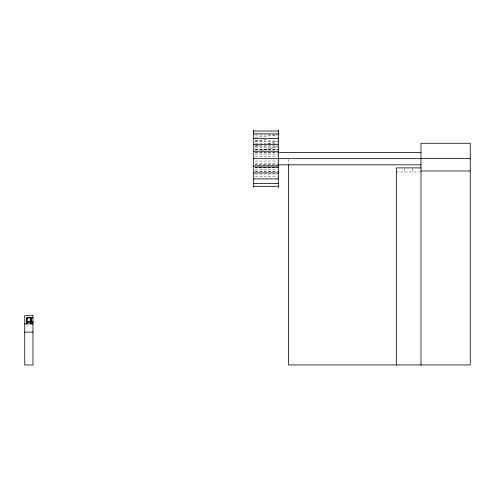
<?xml version="1.0" encoding="UTF-8"?>
<svg xmlns="http://www.w3.org/2000/svg" width="495" height="495" viewBox="0 0 495 495"><rect width="100%" height="100%" fill="white"/><g stroke="black" fill="none" stroke-linecap="round" stroke-linejoin="round"><path stroke-width="0.37" stroke-dasharray="2.48 1.86" d="M261.904 150.35L276.835 146.767M255.185 146.099L258.922 145.332M267.875 143.482L276.835 141.638M255.185 141.094L267.133 139.206M255.185 137.288L276.835 135.135M255.234 134.987L277.559 134.987L273.71 134.888M255.234 140.951L278.326 140.951M255.234 141.329L278.326 141.329M255.234 143.327L277.559 143.327M255.234 145.703L277.559 145.703M255.234 146.409L278.326 146.409M255.234 147.918L277.559 147.918M255.234 149.484L278.326 149.484M255.234 149.799L278.326 149.818M255.234 149.985L277.559 149.985M255.234 152.318L277.559 152.318M255.234 152.503L278.326 152.503M255.234 154.075L278.326 154.075M255.234 156.29L277.559 156.29M255.234 161.036L277.559 161.036M255.234 163.251L277.559 163.251M255.234 164.823L277.559 164.823M255.234 167.341L277.559 167.341M255.234 167.842L277.559 167.842M255.234 169.408L277.559 169.408M255.234 171.171L277.559 171.171M255.234 171.623L277.559 171.623M396.353 172.006L420.243 172.006M255.234 173.999L278.326 173.999M255.234 176.375L277.559 176.375M412.774 168.585L412.774 172.031M404.564 168.585L404.564 172.031M288.591 159.433L288.591 164.062M277.559 165.132L255.234 165.132L277.559 165.151M277.559 167.508L255.234 167.508L277.559 167.527"/><path stroke-width="0.74" d="M26.804 319.795L26.804 317.747L32.961 317.747A2.054 2.054 0 0 0 30.907 319.795A2.054 2.054 0 0 0 32.961 321.849L30.907 323.903A2.054 2.054 0 0 0 28.852 321.849A2.054 2.054 0 0 0 26.804 323.903L26.804 317.747M253.694 131.02L278.326 131.02M253.694 133.879L278.326 133.879M253.694 138.427L278.326 138.427M253.694 144.354L278.326 144.354M253.694 151.253L278.326 151.253M278.326 152.503L420.985 152.503M253.694 158.66L470.25 158.66M278.326 164.823L420.985 164.823M253.694 166.072L278.326 166.072M420.985 167.898L396.353 167.898L396.353 364.957M420.985 170.979L470.25 170.979M253.694 172.972L278.326 172.972M253.694 178.899L278.326 178.899M253.694 183.447L278.326 183.447M253.694 186.306L278.326 186.306M26.804 321.849L32.961 321.849M24.75 323.903L32.961 323.903M24.75 332.114L32.961 332.114M420.985 364.957L420.985 143.265L470.25 143.265L470.25 364.957L288.591 364.957L288.591 164.829M278.326 130.043L278.326 187.283M253.694 130.043L253.694 187.283M30.907 317.747L30.907 323.903M32.961 315.692L24.75 315.692L24.75 364.957L32.961 364.957L32.961 315.692M27.404 321.249A2.054 2.054 0 0 0 30.839 320.327A2.054 2.054 0 0 0 28.326 317.815A2.054 2.054 0 0 0 27.404 321.249"/></g></svg>
